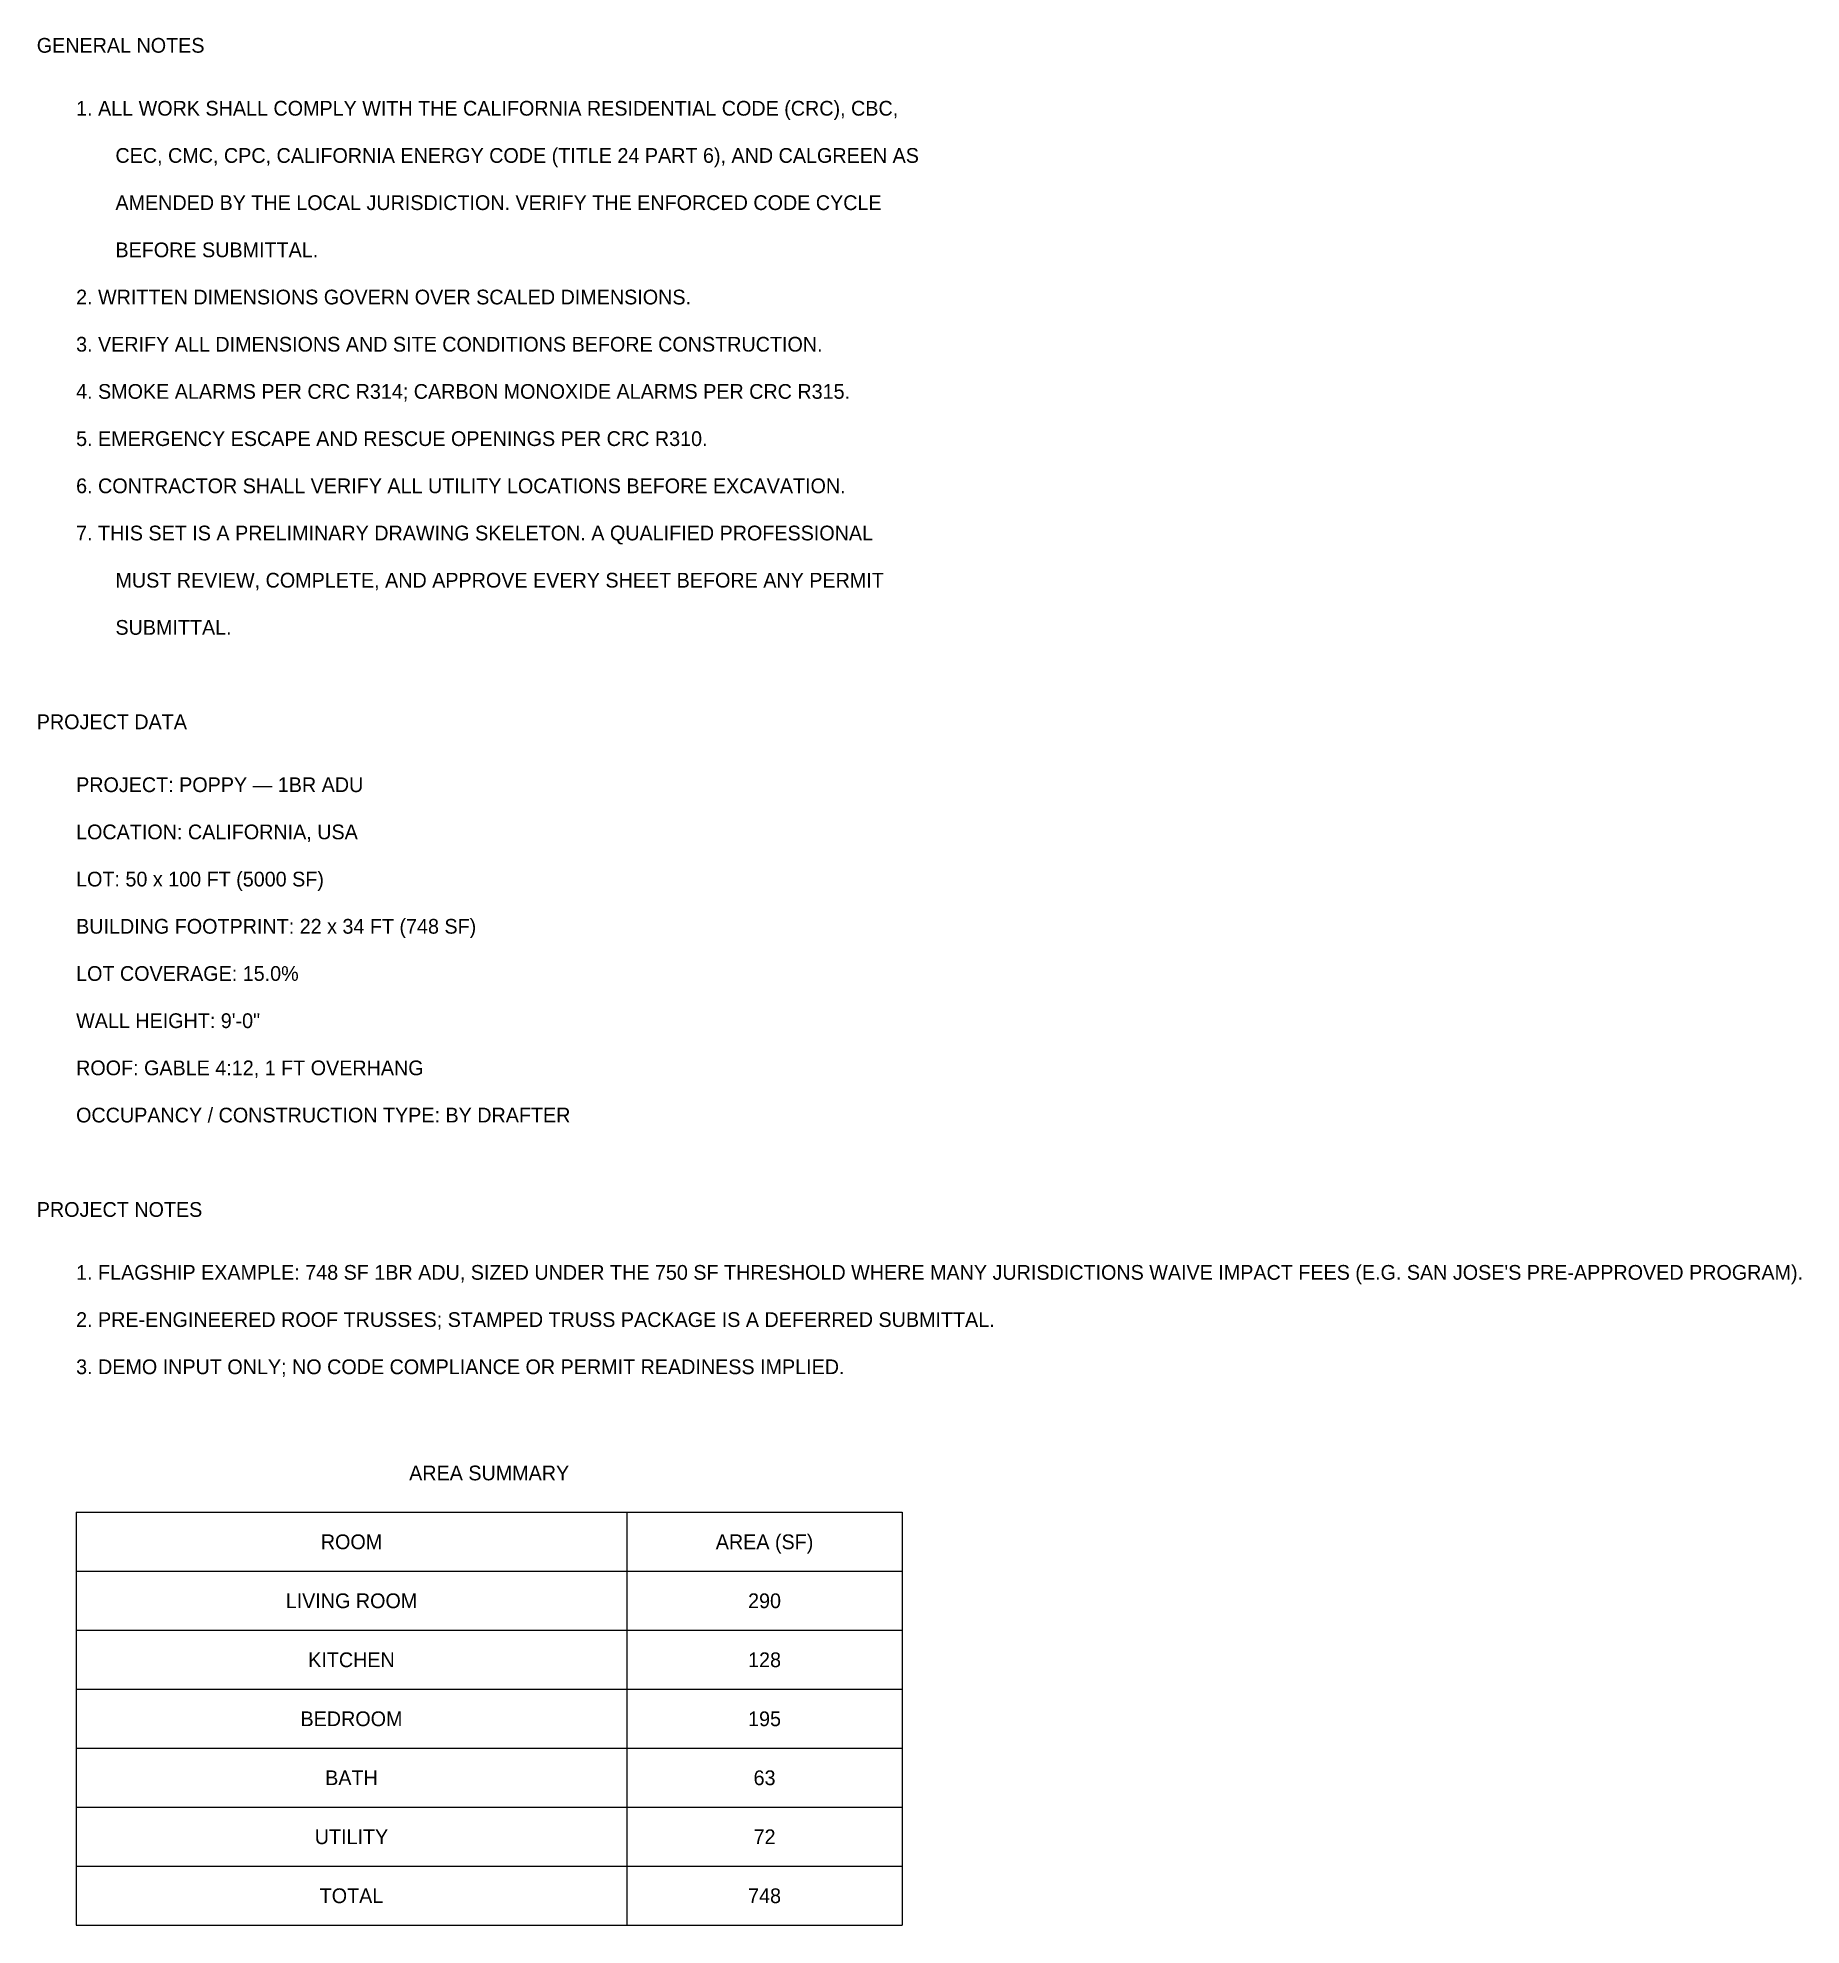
# Model space of a CAD drawing. Header units: metres. Extents: x 0 to 44.9, y -47.8 to 0.2.
import ezdxf
from ezdxf.enums import TextEntityAlignment as Align

# ---------------------------------------------------------------- set-up
doc = ezdxf.new("R2010")
doc.units = ezdxf.units.M
doc.layers.add('A-ANNO-TABL', color=7, linetype='Continuous', lineweight=25)
doc.layers.add('A-ANNO-TEXT', color=7, linetype='Continuous', lineweight=18)

msp = doc.modelspace()

# ---------------------------------------------------------------- linework, layer by layer
at = {"layer": 'A-ANNO-TABL'}
for p, q in [((1, -37.3), (22, -37.3)), ((1, -37.3), (1, -47.8)), ((15, -37.3), (15, -47.8)), ((22, -37.3), (22, -47.8)), ((1, -38.8), (22, -38.8)), ((1, -40.3), (22, -40.3)), ((1, -41.8), (22, -41.8)), ((1, -43.3), (22, -43.3)), ((1, -44.8), (22, -44.8)), ((1, -46.3), (22, -46.3)), ((1, -47.8), (22, -47.8))]:
    msp.add_line(p, q, dxfattribs=at)

# ---------------------------------------------------------------- texts
at = {"layer": 'A-ANNO-TEXT'}
for s, p in [('GENERAL NOTES', (0, 0)), ('1. ALL WORK SHALL COMPLY WITH THE CALIFORNIA RESIDENTIAL CODE (CRC), CBC,', (1, -1.6)), ('CEC, CMC, CPC, CALIFORNIA ENERGY CODE (TITLE 24 PART 6), AND CALGREEN AS', (2, -2.8)), ('AMENDED BY THE LOCAL JURISDICTION. VERIFY THE ENFORCED CODE CYCLE', (2, -4)), ('BEFORE SUBMITTAL.', (2, -5.2)), ('2. WRITTEN DIMENSIONS GOVERN OVER SCALED DIMENSIONS.', (1, -6.4)), ('3. VERIFY ALL DIMENSIONS AND SITE CONDITIONS BEFORE CONSTRUCTION.', (1, -7.6)), ('4. SMOKE ALARMS PER CRC R314; CARBON MONOXIDE ALARMS PER CRC R315.', (1, -8.8)), ('5. EMERGENCY ESCAPE AND RESCUE OPENINGS PER CRC R310.', (1, -10)), ('6. CONTRACTOR SHALL VERIFY ALL UTILITY LOCATIONS BEFORE EXCAVATION.', (1, -11.2)), ('7. THIS SET IS A PRELIMINARY DRAWING SKELETON. A QUALIFIED PROFESSIONAL', (1, -12.4)), ('MUST REVIEW, COMPLETE, AND APPROVE EVERY SHEET BEFORE ANY PERMIT', (2, -13.6)), ('SUBMITTAL.', (2, -14.8)), ('PROJECT DATA', (0, -17.2)), ('PROJECT: POPPY — 1BR ADU', (1, -18.8)), ('LOCATION: CALIFORNIA, USA', (1, -20)), ('LOT: 50 x 100 FT (5000 SF)', (1, -21.2)), ('BUILDING FOOTPRINT: 22 x 34 FT (748 SF)', (1, -22.4)), ('LOT COVERAGE: 15.0%', (1, -23.6)), ('WALL HEIGHT: 9\'-0"', (1, -24.8)), ('ROOF: GABLE 4:12, 1 FT OVERHANG', (1, -26)), ('OCCUPANCY / CONSTRUCTION TYPE: BY DRAFTER', (1, -27.2)), ('PROJECT NOTES', (0, -29.6)), ("1. FLAGSHIP EXAMPLE: 748 SF 1BR ADU, SIZED UNDER THE 750 SF THRESHOLD WHERE MANY JURISDICTIONS WAIVE IMPACT FEES (E.G. SAN JOSE'S PRE-APPROVED PROGRAM).", (1, -31.2)), ('2. PRE-ENGINEERED ROOF TRUSSES; STAMPED TRUSS PACKAGE IS A DEFERRED SUBMITTAL.', (1, -32.4)), ('3. DEMO INPUT ONLY; NO CODE COMPLIANCE OR PERMIT READINESS IMPLIED.', (1, -33.6))]:
    msp.add_text(s, height=0.375, dxfattribs=at).set_placement(p, align=Align.MIDDLE_LEFT)
for s, p in [('AREA SUMMARY', (11.5, -36.3)), ('ROOM', (8, -38.05)), ('AREA (SF)', (18.5, -38.05)), ('LIVING ROOM', (8, -39.55)), ('290', (18.5, -39.55)), ('KITCHEN', (8, -41.05)), ('128', (18.5, -41.05)), ('BEDROOM', (8, -42.55)), ('195', (18.5, -42.55)), ('BATH', (8, -44.05)), ('63', (18.5, -44.05)), ('UTILITY', (8, -45.55)), ('72', (18.5, -45.55)), ('TOTAL', (8, -47.05)), ('748', (18.5, -47.05))]:
    msp.add_text(s, height=0.375, dxfattribs=at).set_placement(p, align=Align.MIDDLE_CENTER)

doc.saveas('drawing.dxf')
